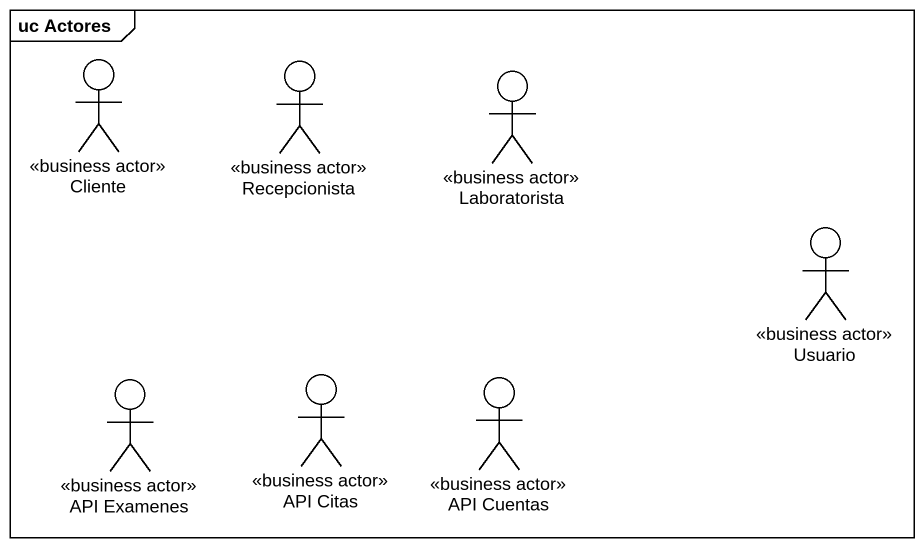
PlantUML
@startuml
mainframe uc Actores
actor Cliente <<business actor>>
actor Recepcionista <<business actor>>
actor Laboratorista <<business actor>>
actor Usuario <<business actor>>
actor "API Examenes" as API_Examenes <<business actor>>
actor "API Citas" as API_Citas <<business actor>>
actor "API Cuentas" as API_Cuentas <<business actor>>
@enduml
